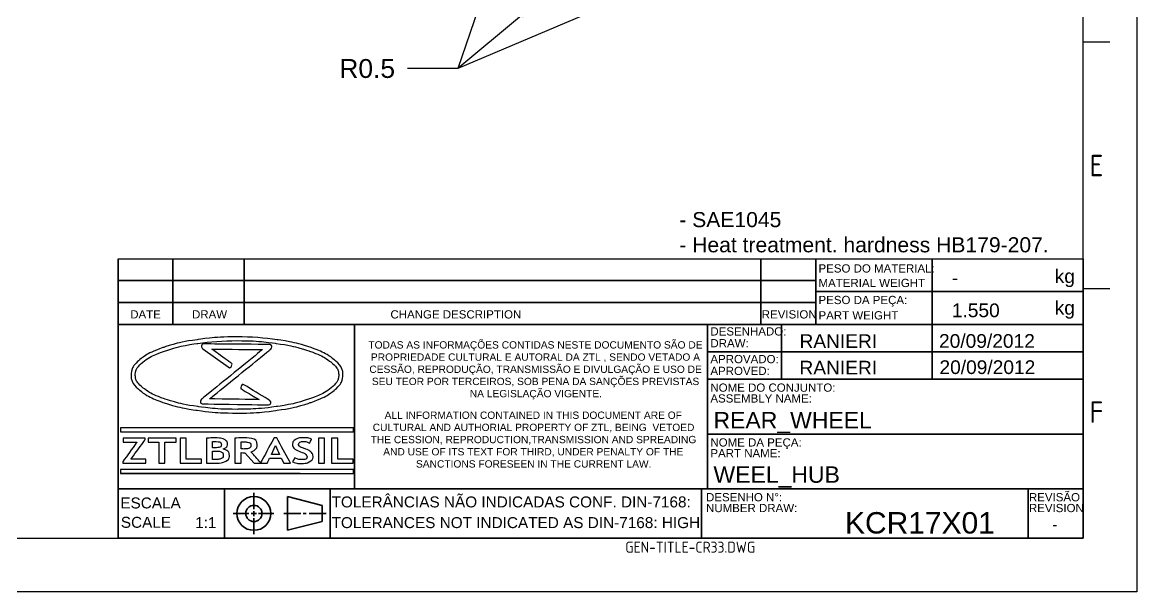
# Model space of a CAD drawing. Header units: millimetres. Extents: x 2471 to 2829, y 1129 to 1382.
# Drawn here: x 2651.7 to 2828.8, y 1128.7 to 1219.2 of the extents above; entities that cross this region are included whole.
import ezdxf
from ezdxf import colors
from ezdxf.entities.mleader import LeaderData, LeaderLine
from ezdxf.enums import TextEntityAlignment as Align
from ezdxf.math import Vec2, Vec3

# ---------------------------------------------------------------- set-up
doc = ezdxf.new("R2010")
doc.units = ezdxf.units.MM
doc.linetypes.add('ACAD_ISO02W100', pattern=[15, 12, -3])
doc.linetypes.add('ACAD_ISO05W100', pattern=[33, 24, -3, 0, -3, 0, -3])
for name, color, linetype, lineweight in [('AM_5', 3, 'Continuous', 25), ('AM_8', 40, 'ACAD_ISO02W100', 35), ('AM_BOR', 2, 'ACAD_ISO05W100', 35)]:
    doc.layers.add(name, color=color, linetype=linetype, lineweight=lineweight)
doc.layers.add('Camada 1', color=7, linetype='Continuous')
doc.styles.add('ACISOTS', font='isocp.shx', dxfattribs={"height": 1})
doc.styles.get("Standard").update_dxf_attribs({"font": 'arial.ttf'})

# ---------------------------------------------------------------- blocks, each defined once
blk = doc.blocks.new('A3 ZTL')
for p, q in [((401.17, 9.78), (401.17, 280.82)), ((19.57, 9.78), (401.17, 9.78))]:
    blk.add_line(p, q)
at = {"layer": 'AM_BOR', "color": 135, "linetype": 'Continuous', "lineweight": 25}
for p, q in [((410.96, 290.61), (410.96, 0)), ((410.96, 0), (0, 0))]:
    blk.add_line(p, q, dxfattribs=at)
at = {"layer": 'AM_BOR', "color": 135, "lineweight": 25}
for p, q in [((406.07, 100.29), (401.17, 100.29)), ((406.07, 55.28), (401.17, 55.28))]:
    blk.add_line(p, q, dxfattribs=at)
at = {"layer": 'AM_BOR', "color": 135, "lineweight": 25, "style": 'ACISOTS'}
for s, p in [('E', (403.62, 77.79)), ('F', (403.62, 32.78))]:
    blk.add_text(s, height=3.91, dxfattribs=at).set_placement(p, align=Align.MIDDLE)

msp = doc.modelspace()

# ---------------------------------------------------------------- linework, layer by layer
at = {"linetype": 'Continuous'}
msp.add_line((2666.932, 1181.625), (2820.263, 1181.625), dxfattribs=at)
at = {"layer": 'AM_8', "color": 0, "linetype": 'Continuous'}
for p, q in [((2666.932, 1181.625), (2666.932, 1137.193)), ((2675.644, 1181.625), (2675.644, 1171.17)), ((2686.969, 1181.625), (2686.969, 1171.17)), ((2769.078, 1181.625), (2769.078, 1171.17)), ((2777.79, 1171.17), (2777.79, 1181.625)), ((2796.305, 1181.625), (2796.305, 1176.397)), ((2820.263, 1137.193), (2820.263, 1181.625)), ((2777.79, 1178.14), (2666.932, 1178.14)), ((2777.79, 1176.397), (2820.263, 1176.397)), ((2796.305, 1176.397), (2796.305, 1171.17)), ((2666.932, 1174.655), (2777.79, 1174.655)), ((2666.932, 1171.17), (2759.279, 1171.17)), ((2704.521, 1171.17), (2704.521, 1145.034)), ((2759.279, 1171.17), (2820.263, 1171.17)), ((2760.609, 1171.17), (2760.609, 1154.617)), ((2772.347, 1171.17), (2772.347, 1162.458)), ((2796.305, 1171.17), (2796.305, 1162.458)), ((2760.609, 1166.814), (2820.263, 1166.814)), ((2760.609, 1162.458), (2820.263, 1162.458)), ((2760.609, 1154.617), (2760.609, 1145.034)), ((2760.609, 1153.746), (2820.263, 1153.746)), ((2667.313, 1147.483), (2695.853, 1147.483)), ((2759.279, 1145.034), (2666.932, 1145.034)), ((2705.579, 1145.034), (2666.932, 1145.034)), ((2683.863, 1145.034), (2683.863, 1137.193)), ((2688.505, 1144.406), (2688.505, 1141.82)), ((2700.64, 1145.034), (2700.64, 1137.193)), ((2759.279, 1145.034), (2811.551, 1145.034)), ((2759.642, 1137.193), (2759.642, 1145.034)), ((2820.263, 1145.034), (2811.551, 1145.034)), ((2811.551, 1145.034), (2811.551, 1137.193)), ((2699.336, 1142.406), (2693.855, 1143.796)), ((2693.855, 1143.796), (2693.855, 1138.432)), ((2699.336, 1142.406), (2699.336, 1139.821)), ((2685.229, 1141.114), (2687.689, 1141.114)), ((2688.062, 1141.114), (2688.927, 1141.114)), ((2688.505, 1141.461), (2688.505, 1140.689)), ((2689.26, 1141.114), (2691.704, 1141.114)), ((2693.258, 1141.114), (2695.952, 1141.114)), ((2696.367, 1141.114), (2696.801, 1141.114)), ((2697.303, 1141.114), (2699.971, 1141.114)), ((2688.505, 1140.343), (2688.505, 1137.822)), ((2699.336, 1139.821), (2693.855, 1138.432)), ((2666.932, 1137.193), (2820.263, 1137.193))]:
    msp.add_line(p, q, dxfattribs=at)
for radius in [2.682, 1.292]:
    msp.add_circle((2688.505, 1141.114), radius, dxfattribs=at)
at = {"layer": 'Camada 1'}
for points, knots in [([(2685.83, 1169.19), (2688.077, 1169.19), (2690.225, 1169.032), (2692.187, 1168.747), (2692.187, 1168.747), (2694.227, 1168.451), (2696.066, 1168.017), (2697.609, 1167.479), (2697.609, 1167.479), (2699.192, 1166.926), (2700.47, 1166.259), (2701.343, 1165.513), (2701.343, 1165.513), (2702.194, 1164.786), (2702.664, 1163.982), (2702.664, 1163.132), (2702.664, 1163.132), (2702.664, 1162.282), (2702.194, 1161.478), (2701.343, 1160.751), (2701.343, 1160.751), (2700.47, 1160.005), (2699.192, 1159.338), (2697.609, 1158.785), (2697.609, 1158.785), (2696.066, 1158.247), (2694.227, 1157.812), (2692.187, 1157.516), (2692.187, 1157.516), (2690.225, 1157.231), (2688.077, 1157.074), (2685.83, 1157.074), (2685.83, 1157.074), (2683.582, 1157.074), (2681.434, 1157.231), (2679.472, 1157.516), (2679.472, 1157.516), (2677.432, 1157.812), (2675.593, 1158.247), (2674.051, 1158.785), (2674.051, 1158.785), (2672.467, 1159.338), (2671.189, 1160.005), (2670.316, 1160.751), (2670.316, 1160.751), (2669.465, 1161.478), (2668.995, 1162.282), (2668.995, 1163.132), (2668.995, 1163.132), (2668.995, 1163.982), (2669.465, 1164.786), (2670.316, 1165.513), (2670.316, 1165.513), (2671.189, 1166.259), (2672.467, 1166.926), (2674.051, 1167.479), (2674.051, 1167.479), (2675.593, 1168.017), (2677.433, 1168.451), (2679.472, 1168.747), (2679.472, 1168.747), (2681.434, 1169.032), (2683.582, 1169.19), (2685.83, 1169.19)], [0, 0, 0, 0, 0.0588235, 0.0588235, 0.0588235, 0.0882353, 0.1176471, 0.1176471, 0.1176471, 0.1470588, 0.1764706, 0.1764706, 0.1764706, 0.2058824, 0.2352941, 0.2352941, 0.2352941, 0.2647059, 0.2941176, 0.2941176, 0.2941176, 0.3235294, 0.3529412, 0.3529412, 0.3529412, 0.3823529, 0.4117647, 0.4117647, 0.4117647, 0.4411765, 0.4705882, 0.4705882, 0.4705882, 0.5, 0.5294118, 0.5294118, 0.5294118, 0.5588235, 0.5882353, 0.5882353, 0.5882353, 0.6176471, 0.6470588, 0.6470588, 0.6470588, 0.6764706, 0.7058824, 0.7058824, 0.7058824, 0.7352941, 0.7647059, 0.7647059, 0.7647059, 0.7941176, 0.8235294, 0.8235294, 0.8235294, 0.8529412, 0.8823529, 0.8823529, 0.8823529, 0.9411765, 1, 1, 1, 1]), ([(2685.83, 1168.592), (2683.621, 1168.592), (2681.515, 1168.438), (2679.593, 1168.16), (2679.593, 1168.16), (2677.597, 1167.871), (2675.8, 1167.448), (2674.297, 1166.923), (2674.297, 1166.923), (2672.834, 1166.413), (2671.655, 1165.81), (2670.852, 1165.147), (2670.852, 1165.147), (2670.09, 1164.518), (2669.669, 1163.837), (2669.669, 1163.132), (2669.669, 1163.132), (2669.669, 1162.427), (2670.09, 1161.746), (2670.852, 1161.117), (2670.852, 1161.117), (2671.655, 1160.454), (2672.834, 1159.851), (2674.297, 1159.341), (2674.297, 1159.341), (2675.8, 1158.816), (2677.596, 1158.393), (2679.593, 1158.104), (2679.593, 1158.104), (2681.514, 1157.825), (2683.621, 1157.672), (2685.83, 1157.672), (2685.83, 1157.672), (2688.038, 1157.672), (2690.145, 1157.825), (2692.066, 1158.104), (2692.066, 1158.104), (2694.063, 1158.393), (2695.86, 1158.816), (2697.363, 1159.341), (2697.363, 1159.341), (2698.826, 1159.851), (2700.004, 1160.454), (2700.807, 1161.117), (2700.807, 1161.117), (2701.569, 1161.746), (2701.99, 1162.427), (2701.99, 1163.132), (2701.99, 1163.132), (2701.99, 1163.837), (2701.569, 1164.518), (2700.807, 1165.147), (2700.807, 1165.147), (2700.004, 1165.81), (2698.826, 1166.413), (2697.363, 1166.923), (2697.363, 1166.923), (2695.86, 1167.448), (2694.063, 1167.871), (2692.066, 1168.16), (2692.066, 1168.16), (2690.145, 1168.438), (2688.038, 1168.592), (2685.83, 1168.592)], [0, 0, 0, 0, 0.0588235, 0.0588235, 0.0588235, 0.0882353, 0.1176471, 0.1176471, 0.1176471, 0.1470588, 0.1764706, 0.1764706, 0.1764706, 0.2058824, 0.2352941, 0.2352941, 0.2352941, 0.2647059, 0.2941176, 0.2941176, 0.2941176, 0.3235294, 0.3529412, 0.3529412, 0.3529412, 0.3823529, 0.4117647, 0.4117647, 0.4117647, 0.4411765, 0.4705882, 0.4705882, 0.4705882, 0.5, 0.5294118, 0.5294118, 0.5294118, 0.5588235, 0.5882353, 0.5882353, 0.5882353, 0.6176471, 0.6470588, 0.6470588, 0.6470588, 0.6764706, 0.7058824, 0.7058824, 0.7058824, 0.7352941, 0.7647059, 0.7647059, 0.7647059, 0.7941176, 0.8235294, 0.8235294, 0.8235294, 0.8529412, 0.8823529, 0.8823529, 0.8823529, 0.9411765, 1, 1, 1, 1]), ([(2684.429, 1164.422), (2684.429, 1164.422), (2680.396, 1167.312), (2680.396, 1167.312), (2680.396, 1167.312), (2680.096, 1167.527), (2680.218, 1168.073), (2680.572, 1168.07), (2680.572, 1168.07), (2680.572, 1168.07), (2690.988, 1167.987), (2690.988, 1167.987), (2690.988, 1167.987), (2691.33, 1167.984), (2691.457, 1167.468), (2691.178, 1167.241), (2691.178, 1167.241), (2691.178, 1167.241), (2681.48, 1159.341), (2681.48, 1159.341), (2681.48, 1159.341), (2681.48, 1159.341), (2689.34, 1159.214), (2689.34, 1159.214), (2689.34, 1159.214), (2689.34, 1159.214), (2686.696, 1160.807), (2686.696, 1160.807), (2686.696, 1160.807), (2686.523, 1160.911), (2686.349, 1161.016), (2686.5, 1161.379), (2686.5, 1161.379), (2686.652, 1161.743), (2686.826, 1161.638), (2687, 1161.533), (2687, 1161.533), (2687, 1161.533), (2690.962, 1159.146), (2690.962, 1159.146), (2690.962, 1159.146), (2691.287, 1158.95), (2691.172, 1158.369), (2690.807, 1158.375), (2690.807, 1158.375), (2690.807, 1158.375), (2680.391, 1158.542), (2680.391, 1158.542), (2680.391, 1158.542), (2680.05, 1158.548), (2679.925, 1159.061), (2680.204, 1159.288), (2680.204, 1159.288), (2680.204, 1159.288), (2689.89, 1167.179), (2689.89, 1167.179), (2689.89, 1167.179), (2689.89, 1167.179), (2681.817, 1167.244), (2681.817, 1167.244), (2681.817, 1167.244), (2681.817, 1167.244), (2684.778, 1165.123), (2684.778, 1165.123), (2684.778, 1165.123), (2684.943, 1165.004), (2685.108, 1164.886), (2684.934, 1164.536), (2684.934, 1164.536), (2684.759, 1164.185), (2684.594, 1164.304), (2684.429, 1164.422)], [0, 0, 0, 0, 0.0526316, 0.0526316, 0.0526316, 0.0789474, 0.1052632, 0.1052632, 0.1052632, 0.1315789, 0.1578947, 0.1578947, 0.1578947, 0.1842105, 0.2105263, 0.2105263, 0.2105263, 0.2368421, 0.2631579, 0.2631579, 0.2631579, 0.2894737, 0.3157895, 0.3157895, 0.3157895, 0.3421053, 0.3684211, 0.3684211, 0.3684211, 0.3947368, 0.4210526, 0.4210526, 0.4210526, 0.4473684, 0.4736842, 0.4736842, 0.4736842, 0.5, 0.5263158, 0.5263158, 0.5263158, 0.5526316, 0.5789474, 0.5789474, 0.5789474, 0.6052632, 0.6315789, 0.6315789, 0.6315789, 0.6578947, 0.6842105, 0.6842105, 0.6842105, 0.7105263, 0.7368421, 0.7368421, 0.7368421, 0.7631579, 0.7894737, 0.7894737, 0.7894737, 0.8157895, 0.8421053, 0.8421053, 0.8421053, 0.8684211, 0.8947368, 0.8947368, 0.8947368, 0.9473684, 1, 1, 1, 1]), ([(2667.385, 1154.736), (2667.385, 1154.736), (2704.274, 1154.736), (2704.274, 1154.736), (2704.274, 1154.736), (2704.274, 1154.736), (2704.346, 1154.736), (2704.346, 1154.736), (2704.346, 1154.736), (2704.346, 1154.736), (2704.346, 1154.664), (2704.346, 1154.664), (2704.346, 1154.664), (2704.346, 1154.664), (2704.346, 1154.184), (2704.346, 1154.184), (2704.346, 1154.184), (2704.346, 1154.184), (2704.346, 1154.112), (2704.346, 1154.112), (2704.346, 1154.112), (2704.346, 1154.112), (2704.274, 1154.112), (2704.274, 1154.112), (2704.274, 1154.112), (2704.274, 1154.112), (2667.385, 1154.112), (2667.385, 1154.112), (2667.385, 1154.112), (2667.385, 1154.112), (2667.313, 1154.112), (2667.313, 1154.112), (2667.313, 1154.112), (2667.313, 1154.112), (2667.313, 1154.184), (2667.313, 1154.184), (2667.313, 1154.184), (2667.313, 1154.184), (2667.313, 1154.664), (2667.313, 1154.664), (2667.313, 1154.664), (2667.313, 1154.664), (2667.313, 1154.736), (2667.313, 1154.736), (2667.313, 1154.736), (2667.313, 1154.736), (2667.385, 1154.736), (2667.385, 1154.736)], [0, 0, 0, 0, 0.0769231, 0.0769231, 0.0769231, 0.1153846, 0.1538462, 0.1538462, 0.1538462, 0.1923077, 0.2307692, 0.2307692, 0.2307692, 0.2692308, 0.3076923, 0.3076923, 0.3076923, 0.3461538, 0.3846154, 0.3846154, 0.3846154, 0.4230769, 0.4615385, 0.4615385, 0.4615385, 0.5, 0.5384615, 0.5384615, 0.5384615, 0.5769231, 0.6153846, 0.6153846, 0.6153846, 0.6538462, 0.6923077, 0.6923077, 0.6923077, 0.7307692, 0.7692308, 0.7692308, 0.7692308, 0.8076923, 0.8461538, 0.8461538, 0.8461538, 0.9230769, 1, 1, 1, 1]), ([(2667.68, 1149.122), (2667.68, 1149.122), (2667.68, 1149.35), (2667.68, 1149.35), (2667.68, 1149.35), (2667.68, 1149.35), (2669.937, 1152.471), (2669.937, 1152.471), (2669.937, 1152.471), (2669.937, 1152.471), (2667.718, 1152.471), (2667.718, 1152.471), (2667.718, 1152.471), (2667.718, 1152.471), (2667.718, 1153.098), (2667.718, 1153.098), (2667.718, 1153.098), (2667.718, 1153.098), (2671.245, 1153.098), (2671.245, 1153.098), (2671.245, 1153.098), (2671.245, 1153.098), (2671.245, 1152.87), (2671.245, 1152.87), (2671.245, 1152.87), (2671.245, 1152.87), (2668.981, 1149.749), (2668.981, 1149.749), (2668.981, 1149.749), (2668.981, 1149.749), (2671.326, 1149.749), (2671.326, 1149.749), (2671.326, 1149.749), (2671.326, 1149.749), (2671.326, 1149.122), (2671.326, 1149.122), (2671.326, 1149.122), (2671.326, 1149.122), (2667.68, 1149.122), (2667.68, 1149.122)], [0, 0, 0, 0, 0.0909091, 0.0909091, 0.0909091, 0.1363636, 0.1818182, 0.1818182, 0.1818182, 0.2272727, 0.2727273, 0.2727273, 0.2727273, 0.3181818, 0.3636364, 0.3636364, 0.3636364, 0.4090909, 0.4545455, 0.4545455, 0.4545455, 0.5, 0.5454545, 0.5454545, 0.5454545, 0.5909091, 0.6363636, 0.6363636, 0.6363636, 0.6818182, 0.7272727, 0.7272727, 0.7272727, 0.7727273, 0.8181818, 0.8181818, 0.8181818, 0.9090909, 1, 1, 1, 1]), ([(2674.376, 1152.471), (2674.376, 1152.471), (2674.376, 1149.122), (2674.376, 1149.122), (2674.376, 1149.122), (2674.376, 1149.122), (2673.416, 1149.122), (2673.416, 1149.122), (2673.416, 1149.122), (2673.416, 1149.122), (2673.416, 1152.471), (2673.416, 1152.471), (2673.416, 1152.471), (2673.416, 1152.471), (2671.695, 1152.471), (2671.695, 1152.471), (2671.695, 1152.471), (2671.695, 1152.471), (2671.695, 1153.098), (2671.695, 1153.098), (2671.695, 1153.098), (2671.695, 1153.098), (2676.174, 1153.098), (2676.174, 1153.098), (2676.174, 1153.098), (2676.174, 1153.098), (2676.174, 1152.471), (2676.174, 1152.471), (2676.174, 1152.471), (2676.174, 1152.471), (2674.376, 1152.471), (2674.376, 1152.471)], [0, 0, 0, 0, 0.1111111, 0.1111111, 0.1111111, 0.1666667, 0.2222222, 0.2222222, 0.2222222, 0.2777778, 0.3333333, 0.3333333, 0.3333333, 0.3888889, 0.4444444, 0.4444444, 0.4444444, 0.5, 0.5555556, 0.5555556, 0.5555556, 0.6111111, 0.6666667, 0.6666667, 0.6666667, 0.7222222, 0.7777778, 0.7777778, 0.7777778, 0.8888889, 1, 1, 1, 1]), ([(2676.802, 1149.122), (2676.802, 1149.122), (2676.802, 1153.098), (2676.802, 1153.098), (2676.802, 1153.098), (2676.802, 1153.098), (2677.762, 1153.098), (2677.762, 1153.098), (2677.762, 1153.098), (2677.762, 1153.098), (2677.762, 1149.749), (2677.762, 1149.749), (2677.762, 1149.749), (2677.762, 1149.749), (2680.208, 1149.749), (2680.208, 1149.749), (2680.208, 1149.749), (2680.208, 1149.749), (2680.208, 1149.122), (2680.208, 1149.122), (2680.208, 1149.122), (2680.208, 1149.122), (2676.802, 1149.122), (2676.802, 1149.122)], [0, 0, 0, 0, 0.1428571, 0.1428571, 0.1428571, 0.2142857, 0.2857143, 0.2857143, 0.2857143, 0.3571429, 0.4285714, 0.4285714, 0.4285714, 0.5, 0.5714286, 0.5714286, 0.5714286, 0.6428571, 0.7142857, 0.7142857, 0.7142857, 0.8571429, 1, 1, 1, 1]), ([(2682.637, 1149.122), (2682.637, 1149.122), (2680.982, 1149.122), (2680.982, 1149.122), (2680.982, 1149.122), (2680.982, 1149.122), (2680.982, 1153.095), (2680.982, 1153.095), (2680.982, 1153.095), (2681.712, 1153.12), (2682.222, 1153.133), (2682.515, 1153.133), (2682.515, 1153.133), (2683.077, 1153.133), (2683.516, 1153.045), (2683.832, 1152.868), (2683.832, 1152.868), (2684.149, 1152.692), (2684.306, 1152.44), (2684.306, 1152.113), (2684.306, 1152.113), (2684.306, 1151.798), (2684.079, 1151.549), (2683.627, 1151.367), (2683.627, 1151.367), (2684.299, 1151.194), (2684.635, 1150.84), (2684.635, 1150.302), (2684.635, 1150.302), (2684.635, 1149.941), (2684.449, 1149.654), (2684.078, 1149.441), (2684.078, 1149.441), (2683.706, 1149.229), (2683.226, 1149.122), (2682.637, 1149.122)], [0, 0, 0, 0, 0.1, 0.1, 0.1, 0.15, 0.2, 0.2, 0.2, 0.25, 0.3, 0.3, 0.3, 0.35, 0.4, 0.4, 0.4, 0.45, 0.5, 0.5, 0.5, 0.55, 0.6, 0.6, 0.6, 0.65, 0.7, 0.7, 0.7, 0.75, 0.8, 0.8, 0.8, 0.9, 1, 1, 1, 1]), ([(2688.534, 1149.122), (2688.534, 1149.122), (2687.091, 1150.764), (2687.091, 1150.764), (2687.091, 1150.764), (2686.946, 1150.766), (2686.743, 1150.772), (2686.481, 1150.783), (2686.481, 1150.783), (2686.481, 1150.783), (2686.481, 1149.122), (2686.481, 1149.122), (2686.481, 1149.122), (2686.481, 1149.122), (2685.484, 1149.122), (2685.484, 1149.122), (2685.484, 1149.122), (2685.484, 1149.122), (2685.484, 1153.098), (2685.484, 1153.098), (2685.484, 1153.098), (2685.538, 1153.098), (2685.746, 1153.105), (2686.109, 1153.118), (2686.109, 1153.118), (2686.471, 1153.132), (2686.762, 1153.139), (2686.984, 1153.139), (2686.984, 1153.139), (2688.358, 1153.139), (2689.045, 1152.748), (2689.045, 1151.966), (2689.045, 1151.966), (2689.045, 1151.731), (2688.949, 1151.517), (2688.76, 1151.323), (2688.76, 1151.323), (2688.571, 1151.13), (2688.331, 1150.993), (2688.044, 1150.914), (2688.044, 1150.914), (2688.044, 1150.914), (2689.642, 1149.122), (2689.642, 1149.122), (2689.642, 1149.122), (2689.642, 1149.122), (2688.534, 1149.122), (2688.534, 1149.122)], [0, 0, 0, 0, 0.0769231, 0.0769231, 0.0769231, 0.1153846, 0.1538462, 0.1538462, 0.1538462, 0.1923077, 0.2307692, 0.2307692, 0.2307692, 0.2692308, 0.3076923, 0.3076923, 0.3076923, 0.3461538, 0.3846154, 0.3846154, 0.3846154, 0.4230769, 0.4615385, 0.4615385, 0.4615385, 0.5, 0.5384615, 0.5384615, 0.5384615, 0.5769231, 0.6153846, 0.6153846, 0.6153846, 0.6538462, 0.6923077, 0.6923077, 0.6923077, 0.7307692, 0.7692308, 0.7692308, 0.7692308, 0.8076923, 0.8461538, 0.8461538, 0.8461538, 0.9230769, 1, 1, 1, 1]), ([(2693.262, 1149.122), (2693.262, 1149.122), (2692.867, 1149.928), (2692.867, 1149.928), (2692.867, 1149.928), (2692.867, 1149.928), (2691.013, 1149.928), (2691.013, 1149.928), (2691.013, 1149.928), (2691.013, 1149.928), (2690.636, 1149.122), (2690.636, 1149.122), (2690.636, 1149.122), (2690.636, 1149.122), (2689.569, 1149.122), (2689.569, 1149.122), (2689.569, 1149.122), (2689.569, 1149.122), (2691.726, 1153.153), (2691.726, 1153.153), (2691.726, 1153.153), (2691.726, 1153.153), (2692.147, 1153.153), (2692.147, 1153.153), (2692.147, 1153.153), (2692.147, 1153.153), (2694.322, 1149.122), (2694.322, 1149.122), (2694.322, 1149.122), (2694.322, 1149.122), (2693.262, 1149.122), (2693.262, 1149.122)], [0, 0, 0, 0, 0.1111111, 0.1111111, 0.1111111, 0.1666667, 0.2222222, 0.2222222, 0.2222222, 0.2777778, 0.3333333, 0.3333333, 0.3333333, 0.3888889, 0.4444444, 0.4444444, 0.4444444, 0.5, 0.5555556, 0.5555556, 0.5555556, 0.6111111, 0.6666667, 0.6666667, 0.6666667, 0.7222222, 0.7777778, 0.7777778, 0.7777778, 0.8888889, 1, 1, 1, 1]), ([(2694.636, 1149.342), (2694.636, 1149.342), (2694.991, 1149.975), (2694.991, 1149.975), (2694.991, 1149.975), (2695.369, 1149.779), (2695.742, 1149.682), (2696.109, 1149.682), (2696.109, 1149.682), (2696.674, 1149.682), (2696.955, 1149.826), (2696.955, 1150.115), (2696.955, 1150.115), (2696.955, 1150.251), (2696.888, 1150.38), (2696.756, 1150.503), (2696.756, 1150.503), (2696.624, 1150.627), (2696.349, 1150.765), (2695.934, 1150.918), (2695.934, 1150.918), (2695.519, 1151.07), (2695.239, 1151.196), (2695.096, 1151.295), (2695.096, 1151.295), (2694.952, 1151.394), (2694.841, 1151.51), (2694.763, 1151.647), (2694.763, 1151.647), (2694.686, 1151.782), (2694.647, 1151.932), (2694.647, 1152.097), (2694.647, 1152.097), (2694.647, 1152.404), (2694.801, 1152.659), (2695.107, 1152.862), (2695.107, 1152.862), (2695.413, 1153.065), (2695.807, 1153.166), (2696.287, 1153.166), (2696.287, 1153.166), (2696.912, 1153.166), (2697.371, 1153.08), (2697.665, 1152.908), (2697.665, 1152.908), (2697.665, 1152.908), (2697.372, 1152.301), (2697.372, 1152.301), (2697.372, 1152.301), (2697.036, 1152.477), (2696.679, 1152.566), (2696.306, 1152.566), (2696.306, 1152.566), (2696.084, 1152.566), (2695.913, 1152.523), (2695.79, 1152.438), (2695.79, 1152.438), (2695.668, 1152.351), (2695.608, 1152.239), (2695.608, 1152.102), (2695.608, 1152.102), (2695.608, 1151.874), (2695.95, 1151.637), (2696.637, 1151.391), (2696.637, 1151.391), (2696.999, 1151.261), (2697.26, 1151.141), (2697.42, 1151.031), (2697.42, 1151.031), (2697.58, 1150.922), (2697.703, 1150.794), (2697.786, 1150.649), (2697.786, 1150.649), (2697.87, 1150.503), (2697.912, 1150.34), (2697.912, 1150.162), (2697.912, 1150.162), (2697.912, 1149.839), (2697.739, 1149.574), (2697.393, 1149.367), (2697.393, 1149.367), (2697.047, 1149.158), (2696.583, 1149.055), (2696.002, 1149.055), (2696.002, 1149.055), (2695.498, 1149.055), (2695.043, 1149.15), (2694.636, 1149.342)], [0, 0, 0, 0, 0.0434783, 0.0434783, 0.0434783, 0.0652174, 0.0869565, 0.0869565, 0.0869565, 0.1086957, 0.1304348, 0.1304348, 0.1304348, 0.1521739, 0.173913, 0.173913, 0.173913, 0.1956522, 0.2173913, 0.2173913, 0.2173913, 0.2391304, 0.2608696, 0.2608696, 0.2608696, 0.2826087, 0.3043478, 0.3043478, 0.3043478, 0.326087, 0.3478261, 0.3478261, 0.3478261, 0.3695652, 0.3913043, 0.3913043, 0.3913043, 0.4130435, 0.4347826, 0.4347826, 0.4347826, 0.4565217, 0.4782609, 0.4782609, 0.4782609, 0.5, 0.5217391, 0.5217391, 0.5217391, 0.5434783, 0.5652174, 0.5652174, 0.5652174, 0.5869565, 0.6086957, 0.6086957, 0.6086957, 0.6304348, 0.6521739, 0.6521739, 0.6521739, 0.673913, 0.6956522, 0.6956522, 0.6956522, 0.7173913, 0.7391304, 0.7391304, 0.7391304, 0.7608696, 0.7826087, 0.7826087, 0.7826087, 0.8043478, 0.826087, 0.826087, 0.826087, 0.8478261, 0.8695652, 0.8695652, 0.8695652, 0.8913043, 0.9130435, 0.9130435, 0.9130435, 0.9565217, 1, 1, 1, 1]), ([(2698.779, 1149.122), (2698.779, 1149.122), (2698.779, 1153.098), (2698.779, 1153.098), (2698.779, 1153.098), (2698.779, 1153.098), (2699.74, 1153.098), (2699.74, 1153.098), (2699.74, 1153.098), (2699.74, 1153.098), (2699.74, 1149.122), (2699.74, 1149.122), (2699.74, 1149.122), (2699.74, 1149.122), (2698.779, 1149.122), (2698.779, 1149.122)], [0, 0, 0, 0, 0.2, 0.2, 0.2, 0.3, 0.4, 0.4, 0.4, 0.5, 0.6, 0.6, 0.6, 0.8, 1, 1, 1, 1]), ([(2700.866, 1149.122), (2700.866, 1149.122), (2700.866, 1153.098), (2700.866, 1153.098), (2700.866, 1153.098), (2700.866, 1153.098), (2701.826, 1153.098), (2701.826, 1153.098), (2701.826, 1153.098), (2701.826, 1153.098), (2701.826, 1149.749), (2701.826, 1149.749), (2701.826, 1149.749), (2701.826, 1149.749), (2704.272, 1149.749), (2704.272, 1149.749), (2704.272, 1149.749), (2704.272, 1149.749), (2704.272, 1149.122), (2704.272, 1149.122), (2704.272, 1149.122), (2704.272, 1149.122), (2700.866, 1149.122), (2700.866, 1149.122)], [0, 0, 0, 0, 0.1428571, 0.1428571, 0.1428571, 0.2142857, 0.2857143, 0.2857143, 0.2857143, 0.3571429, 0.4285714, 0.4285714, 0.4285714, 0.5, 0.5714286, 0.5714286, 0.5714286, 0.6428571, 0.7142857, 0.7142857, 0.7142857, 0.8571429, 1, 1, 1, 1]), ([(2681.943, 1152.531), (2681.943, 1152.531), (2681.943, 1151.578), (2681.943, 1151.578), (2681.943, 1151.578), (2682.09, 1151.572), (2682.245, 1151.568), (2682.408, 1151.568), (2682.408, 1151.568), (2683.033, 1151.568), (2683.346, 1151.74), (2683.346, 1152.086), (2683.346, 1152.086), (2683.346, 1152.391), (2683.062, 1152.544), (2682.494, 1152.544), (2682.494, 1152.544), (2682.343, 1152.544), (2682.159, 1152.54), (2681.943, 1152.531)], [0, 0, 0, 0, 0.1666667, 0.1666667, 0.1666667, 0.25, 0.3333333, 0.3333333, 0.3333333, 0.4166667, 0.5, 0.5, 0.5, 0.5833333, 0.6666667, 0.6666667, 0.6666667, 0.8333333, 1, 1, 1, 1]), ([(2681.943, 1151.028), (2681.943, 1151.028), (2681.943, 1149.714), (2681.943, 1149.714), (2681.943, 1149.714), (2682.137, 1149.701), (2682.294, 1149.695), (2682.415, 1149.695), (2682.415, 1149.695), (2682.844, 1149.695), (2683.155, 1149.748), (2683.348, 1149.855), (2683.348, 1149.855), (2683.541, 1149.962), (2683.638, 1150.139), (2683.638, 1150.387), (2683.638, 1150.387), (2683.638, 1150.613), (2683.549, 1150.778), (2683.368, 1150.88), (2683.368, 1150.88), (2683.188, 1150.984), (2682.874, 1151.035), (2682.427, 1151.035), (2682.427, 1151.035), (2682.333, 1151.035), (2682.172, 1151.033), (2681.943, 1151.028)], [0, 0, 0, 0, 0.125, 0.125, 0.125, 0.1875, 0.25, 0.25, 0.25, 0.3125, 0.375, 0.375, 0.375, 0.4375, 0.5, 0.5, 0.5, 0.5625, 0.625, 0.625, 0.625, 0.6875, 0.75, 0.75, 0.75, 0.875, 1, 1, 1, 1]), ([(2686.481, 1152.485), (2686.481, 1152.485), (2686.481, 1151.381), (2686.481, 1151.381), (2686.481, 1151.381), (2686.658, 1151.37), (2686.795, 1151.364), (2686.888, 1151.364), (2686.888, 1151.364), (2687.289, 1151.364), (2687.582, 1151.406), (2687.768, 1151.489), (2687.768, 1151.489), (2687.954, 1151.572), (2688.048, 1151.734), (2688.048, 1151.974), (2688.048, 1151.974), (2688.048, 1152.17), (2687.948, 1152.307), (2687.748, 1152.384), (2687.748, 1152.384), (2687.548, 1152.462), (2687.234, 1152.501), (2686.806, 1152.501), (2686.806, 1152.501), (2686.703, 1152.501), (2686.594, 1152.496), (2686.481, 1152.485)], [0, 0, 0, 0, 0.125, 0.125, 0.125, 0.1875, 0.25, 0.25, 0.25, 0.3125, 0.375, 0.375, 0.375, 0.4375, 0.5, 0.5, 0.5, 0.5625, 0.625, 0.625, 0.625, 0.6875, 0.75, 0.75, 0.75, 0.875, 1, 1, 1, 1]), ([(2691.937, 1151.937), (2691.937, 1151.937), (2691.286, 1150.468), (2691.286, 1150.468), (2691.286, 1150.468), (2691.286, 1150.468), (2692.586, 1150.468), (2692.586, 1150.468), (2692.586, 1150.468), (2692.586, 1150.468), (2691.937, 1151.937), (2691.937, 1151.937)], [0, 0, 0, 0, 0.25, 0.25, 0.25, 0.375, 0.5, 0.5, 0.5, 0.75, 1, 1, 1, 1]), ([(2667.385, 1148.108), (2667.385, 1148.108), (2704.274, 1148.108), (2704.274, 1148.108), (2704.274, 1148.108), (2704.274, 1148.108), (2704.346, 1148.108), (2704.346, 1148.108), (2704.346, 1148.108), (2704.346, 1148.108), (2704.346, 1148.036), (2704.346, 1148.036), (2704.346, 1148.036), (2704.346, 1148.036), (2704.346, 1147.556), (2704.346, 1147.556), (2704.346, 1147.556), (2704.346, 1147.556), (2704.346, 1147.483), (2704.346, 1147.483), (2704.346, 1147.483), (2704.346, 1147.483), (2704.274, 1147.483), (2704.274, 1147.483), (2704.274, 1147.483), (2704.274, 1147.483), (2667.385, 1147.483), (2667.385, 1147.483), (2667.385, 1147.483), (2667.385, 1147.483), (2667.313, 1147.483), (2667.313, 1147.483), (2667.313, 1147.483), (2667.313, 1147.483), (2667.313, 1147.556), (2667.313, 1147.556), (2667.313, 1147.556), (2667.313, 1147.556), (2667.313, 1148.036), (2667.313, 1148.036), (2667.313, 1148.036), (2667.313, 1148.036), (2667.313, 1148.108), (2667.313, 1148.108), (2667.313, 1148.108), (2667.313, 1148.108), (2667.385, 1148.108), (2667.385, 1148.108)], [0, 0, 0, 0, 0.0769231, 0.0769231, 0.0769231, 0.1153846, 0.1538462, 0.1538462, 0.1538462, 0.1923077, 0.2307692, 0.2307692, 0.2307692, 0.2692308, 0.3076923, 0.3076923, 0.3076923, 0.3461538, 0.3846154, 0.3846154, 0.3846154, 0.4230769, 0.4615385, 0.4615385, 0.4615385, 0.5, 0.5384615, 0.5384615, 0.5384615, 0.5769231, 0.6153846, 0.6153846, 0.6153846, 0.6538462, 0.6923077, 0.6923077, 0.6923077, 0.7307692, 0.7692308, 0.7692308, 0.7692308, 0.8076923, 0.8461538, 0.8461538, 0.8461538, 0.9230769, 1, 1, 1, 1])]:
    msp.add_open_spline(points, degree=3, knots=knots, dxfattribs=at)

# ---------------------------------------------------------------- block references
at = {"linetype": 'ByBlock', "lineweight": 0, "xscale": 0.8712000000000002, "yscale": 0.8712000000000002, "zscale": 0.8712000000000002}
msp.add_blockref('A3 ZTL', (2470.76, 1128.669), dxfattribs=at)

# ---------------------------------------------------------------- texts
at = {"insert": (2756.108, 1189.039), "char_height": 2.4, "width": 58.90199, "attachment_point": 1}
msp.add_mtext('- SAE1045^J- Heat treatment. hardness HB179-207.', dxfattribs=at)
at = {"color": 0, "linetype": 'Continuous', "char_height": 1.1616, "attachment_point": 1}
for s, width, insert in [('\\pi0.20327;TODAS AS INFORMAÇÕES CONTIDAS NESTE DOCUMENTO SÃO DE \\P\\pi0.6054;PROPRIEDADE CULTURAL E AUTORAL DA ZTL , SENDO VETADO A \\P\\pi0.35739;CESSÃO, REPRODUÇÃO, TRANSMISSÃO E DIVULGAÇÃO E USO DE \\P\\pi0.75753;SEU TEOR POR TERCEIROS, SOB PENA DA SANÇÕES PREVISTAS \\P\\pi16.32;NA LEGISLAÇÃO VIGENTE.', 53.38691, (2706.497, 1168.501)), ('\\pi3.4323;ALL INFORMATION CONTAINED IN THIS DOCUMENT ARE OF \\P\\pi1.5378;CULTURAL AND AUTHORIAL PROPERTY OF ZTL, BEING  VETOED \\P\\pi1.2093;THE CESSION, REPRODUCTION,TRANSMISSION AND SPREADING \\P\\pi3.2128;AND USE OF ITS TEXT FOR THIRD, UNDER PENALTY OF THE \\P\\pi8.4151;SANCTIONS FORESEEN IN THE CURRENT LAW.', 54.03302, (2705.851, 1157.321))]:
    msp.add_mtext_dynamic_manual_height_columns(s, width=width, gutter_width=12.5, heights=[0], dxfattribs=dict(at, insert=insert))
at = {"layer": 'AM_8', "color": 0, "linetype": 'Continuous'}
for s, height, p in [('PESO DO MATERIAL:', 1.3068, (2778.229, 1179.427)), ('kg', 2.178, (2815.761, 1177.757)), ('MATERIAL WEIGHT', 1.3068, (2778.229, 1177.113)), ('PESO DA PEÇA:', 1.3068, (2778.229, 1174.405)), ('kg', 2.178, (2815.761, 1172.732)), ('DATE', 1.3068, (2668.861, 1172.119)), ('DRAW', 1.3068, (2678.679, 1172.119)), ('CHANGE DESCRIPTION', 1.3068, (2710.21, 1172.119)), ('REVISION', 1.3068, (2769.207, 1172.119)), ('PART WEIGHT', 1.3068, (2778.229, 1171.966)), ('DESENHADO:', 1.3068, (2761.048, 1169.411)), ('DRAW:', 1.3068, (2761.048, 1167.531)), ('APROVADO:', 1.3068, (2761.048, 1165.01)), ('APROVED:', 1.3068, (2761.048, 1163.13)), ('NOME DO CONJUNTO:', 1.3068, (2761.048, 1160.471)), ('ASSEMBLY NAME:', 1.3068, (2761.048, 1158.75)), ('NOME DA PEÇA:', 1.3068, (2761.048, 1151.759)), ('PART NAME:', 1.3068, (2761.048, 1150.038)), ('TOLERÂNCIAS NÃO INDICADAS CONF. DIN-7168:', 1.7424, (2700.856, 1142.076)), ('DESENHO N%%d:', 1.3068, (2760.353, 1143.047)), ('REVISÃO', 1.3068, (2811.66, 1143.047)), ('ESCALA', 1.7424, (2667.287, 1141.913)), ('NUMBER DRAW:', 1.3068, (2760.353, 1141.326)), ('REVISION', 1.3068, (2811.66, 1141.326)), ('SCALE', 1.7424, (2667.368, 1138.835)), ('1:1', 1.7424, (2679.181, 1138.787)), ('TOLERANCES NOT INDICATED AS DIN-7168: HIGH', 1.7424, (2700.856, 1138.787))]:
    msp.add_text(s, height=height, dxfattribs=at).set_placement(p)
for tag, p in [('-', (2799.407, 1178.599)), ('1.550', (2799.407, 1173.416))]:
    msp.add_attdef(tag, text='', height=2.178, dxfattribs=at).set_placement(p, align=Align.MIDDLE_LEFT)
for tag, p, height in [('RANIERI', (2775.204, 1167.428), 2.178), ('20/09/2012', (2797.376, 1167.454), 2.178), ('RANIERI', (2775.202, 1163.213), 2.178), ('20/09/2012', (2797.446, 1163.286), 2.178), ('REAR_WHEEL', (2761.54, 1154.639), 2.614), ('WEEL_HUB', (2761.54, 1145.993), 2.614), ('KCR17X01', (2782.44, 1137.922), 3.407)]:
    msp.add_attdef(tag, p, '', height=height, dxfattribs=at)
msp.add_attdef('-', text='', height=1.704, dxfattribs=at).set_placement((2815.784, 1139.362), align=Align.MIDDLE_CENTER)
at = {"layer": 'AM_8', "color": 0, "linetype": 'Continuous', "style": 'ACISOTS'}
msp.add_attdef('GEN-TITLE-CR33.DWG', (2747.521, 1134.881), '', height=1.742, dxfattribs=at)

# ---------------------------------------------------------------- leaders
at = {"layer": 'AM_5'}
ml = msp.add_multileader_mtext('Standard', dxfattribs=at)
ml.set_content('', color=256)
ml.set_leader_properties()
ml.build(insert=Vec2(0, 0))
ml.multileader.update_dxf_attribs({"arrow_head_size": 2.5})
ctx = ml.context
ctx.base_point, ctx.char_height, ctx.arrow_head_size, ctx.plane_origin = Vec3(2708.941, 1211.845), 3, 2.5, Vec3(2732.483, 1245.959)
ctx.text_align_type = 2
notes = []
notes.append((ctx, [(0, (1, 1, 0), (2720.941, 1211.845), (-1, 0), 8, [(0, [(2732.483, 1245.959)], 0, [])])]))
ctx.mtext.insert, ctx.mtext.alignment, ctx.mtext.flow_direction = Vec3(2710.941, 1213.345), 3, 5
ml = msp.add_multileader_mtext('Standard', dxfattribs=at)
ml.set_content('R0.5', color=256)
ml.set_leader_properties()
ml.build(insert=Vec2(0, 0))
ml.multileader.update_dxf_attribs({"arrow_head_size": 2.5})
ctx = ml.context
ctx.base_point, ctx.char_height, ctx.arrow_head_size, ctx.plane_origin = Vec3(2700.586, 1211.845), 3, 2.5, Vec3(2732.923, 1221.898)
ctx.text_align_type = 2
notes.append((ctx, [(0, (1, 1, 0), (2720.941, 1211.845), (-1, 0), 8, [(0, [(2732.923, 1221.898)], 0, [])])]))
ctx.mtext.insert, ctx.mtext.alignment, ctx.mtext.flow_direction = Vec3(2710.941, 1213.37), 3, 5
ml = msp.add_multileader_mtext('Standard', dxfattribs=at)
ml.set_content('', color=256)
ml.set_leader_properties()
ml.build(insert=Vec2(0, 0))
ml.multileader.update_dxf_attribs({"arrow_head_size": 2.5})
ctx = ml.context
ctx.base_point, ctx.char_height, ctx.arrow_head_size, ctx.plane_origin = Vec3(2708.941, 1211.845), 3, 2.5, Vec3(2744.63, 1221.898)
ctx.text_align_type = 2
notes.append((ctx, [(0, (1, 1, 0), (2720.941, 1211.845), (-1, 0), 8, [(0, [(2744.63, 1221.898)], 0, [])])]))
ctx.mtext.insert, ctx.mtext.alignment, ctx.mtext.flow_direction = Vec3(2710.941, 1213.345), 3, 5
for ctx, leaders in notes:
    for number, flags, end, landing, length, lines in leaders:
        leader = LeaderData()
        leader.index, (leader.has_last_leader_line, leader.has_dogleg_vector, leader.attachment_direction) = number, flags
        leader.last_leader_point, leader.dogleg_vector, leader.dogleg_length = Vec3(end), Vec3(landing), length
        for number, points, colour, breaks in lines:
            line = LeaderLine()
            line.index, line.vertices, line.color, line.breaks = number, Vec3.list(points), colors.encode_raw_color(colour), breaks
            leader.lines.append(line)
        ctx.leaders.append(leader)

doc.saveas('drawing.dxf')
